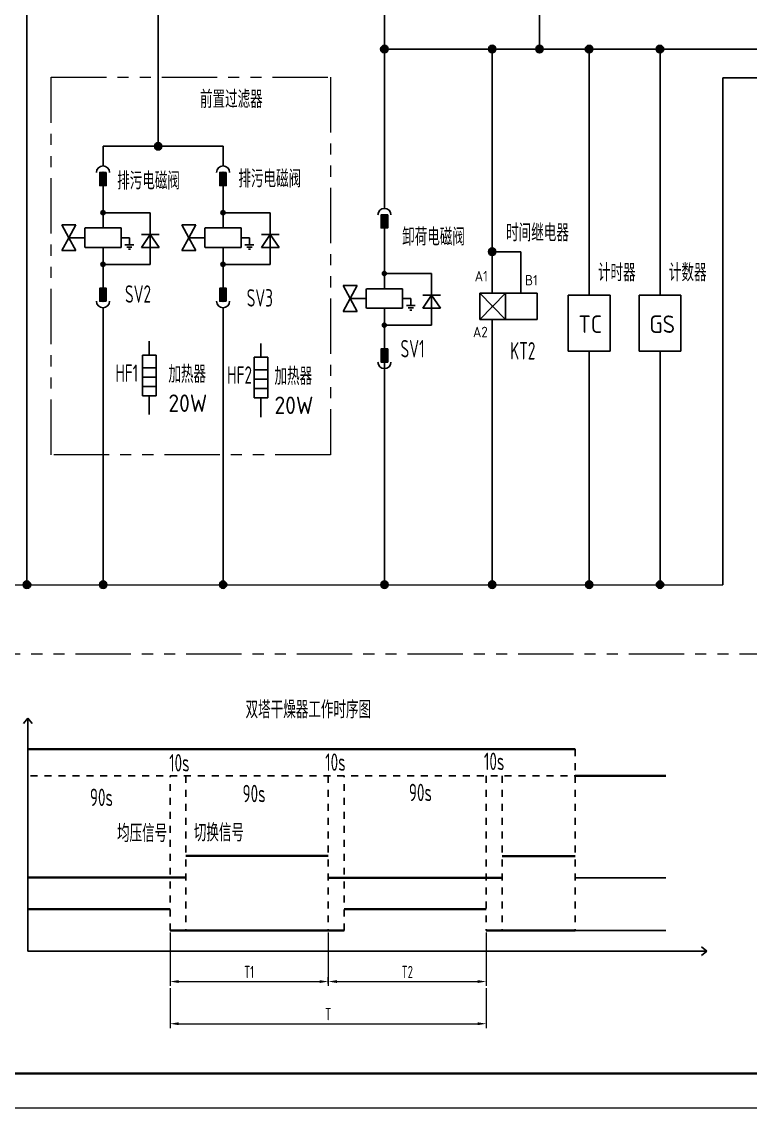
# Model space of a CAD drawing. Header units: millimetres. Extents: x 0 to 840, y 0 to 594.
# Drawn here: x 379.7 to 588.8, y 0 to 311.6 of the extents above; entities that cross this region are included whole.
import ezdxf
from ezdxf.enums import TextEntityAlignment as Align

# ---------------------------------------------------------------- set-up
doc = ezdxf.new("R2010")
doc.units = ezdxf.units.MM
for name, pattern in [('CENTER2', [12, 7, -1, 1, -1, 1, -1]), ('PHANTOM2', [31.75, 15.875, -3.175, 3.175, -3.175, 3.175, -3.175]), ('虚线', [2, 1, -1])]:
    doc.linetypes.add(name, pattern=pattern)
for name, color, linetype, lineweight in [('AM_0', 7, 'Continuous', 25), ('AM_3', 3, '虚线', 13), ('BLK_0.5mm^2', 7, 'Continuous', 18), ('双点划线', 6, 'CENTER2', 18), ('尺寸线层', 3, 'Continuous', 13), ('标注', 3, 'Continuous', 18), ('粗实线', 7, 'Continuous', 35), ('粗实线层', 7, 'Continuous', 25)]:
    doc.layers.add(name, color=color, linetype=linetype, lineweight=lineweight)
doc.styles.add('WD_IEC', font='isocp2.shx', dxfattribs={"width": 0.9, "bigfont": 'gbcbig.shx'})
doc.styles.add('工程字', font='gbenor.shx', dxfattribs={"bigfont": 'gbcbig.shx'})
doc.styles.add('标准', font='isoct2.shx')
doc.styles.add('海泰标注样式', font='isocp.shx', dxfattribs={"width": 0.7, "bigfont": 'gbcbig.shx'})
doc.styles.add('海泰汉字样式', font='仿宋_GB2312.TTF', dxfattribs={"width": 0.7})
doc.dimstyles.new('海泰标注样式-图2', dxfattribs={"dimtxt": 3.5, "dimasz": 2.5, "dimexe": 1.25, "dimexo": 0.625, "dimgap": 1, "dimtad": 1, "dimdec": 3, "dimlfac": 8, "dimdsep": 46, "dimtxsty": '海泰标注样式', "dimcen": 2.5, "dimclrd": 256, "dimclre": 256, "dimclrt": 2, "dimadec": 3, "dimazin": 2, "dimtm": 1e-09, "dimtfac": 0.7, "dimtdec": 3, "dimtmove": 0, "dimatfit": 1, "dimfxl": 1.25, "dimlwd": -1, "dimlwe": -1, "dimarcsym": 0})

# ---------------------------------------------------------------- blocks, each defined once
blk = doc.blocks.new('NJHT-A1')
at = {"color": 7, "linetype": 'Continuous', "lineweight": 35}
blk.add_line((25, 10), (830, 10), dxfattribs=at)
at = {"color": 7, "linetype": 'Continuous', "lineweight": 18}
blk.add_line((840, 0), (0, 0), dxfattribs=at)
at = {"color": 2, "linetype": 'Continuous', "lineweight": 18, "style": '海泰汉字样式', "width": 0.6}
blk.add_attdef('5', text='', height=5, rotation=180, dxfattribs=at).set_placement((50, 578.5), align=Align.MIDDLE_CENTER)
at = {"color": 2, "linetype": 'Continuous', "lineweight": 18, "style": '海泰汉字样式'}
for tag, height, width, p in [('1', 5, 0.7, (805, 59.25)), ('2', 5, 0.7, (805, 51.75)), ('7', 5, 0.7, (755, 50.5)), ('3', 5, 0.6, (805, 38)), ('12', 3.5, 0.7, (668, 34.5)), ('13', 3.5, 0.6, (682, 34.5)), ('20', 3.5, 0.7, (708, 34.5)), ('21', 3.5, 0.6, (722, 34.5)), ('14', 3.5, 0.7, (668, 27.5)), ('15', 3.5, 0.6, (682, 27.5)), ('22', 3.5, 0.7, (708, 27.5)), ('23', 3.5, 0.6, (722, 27.5)), ('16', 3.5, 0.7, (668, 20.5)), ('17', 3.5, 0.6, (682, 20.5)), ('24', 3.5, 0.7, (708, 20.5)), ('25', 3.5, 0.6, (722, 20.5)), ('8', 3.5, 0.7, (762, 22.5)), ('9', 3.5, 0.7, (774, 22.5)), ('4', 5, 0.6, (805, 22.5)), ('18', 3.5, 0.7, (668, 13.5)), ('19', 3.5, 0.6, (682, 13.5)), ('26', 3.5, 0.7, (708, 13.5)), ('27', 3.5, 0.6, (722, 13.5)), ('11', 3.5, 0.7, (742.5, 13.5)), ('10', 3.5, 0.7, (767.5, 13.5)), ('6', 3.5, 0.7, (811.57, 13.5))]:
    blk.add_attdef(tag, text='', height=height, dxfattribs=dict(at, width=width)).set_placement(p, align=Align.MIDDLE_CENTER)
blk = doc.blocks.new('bfcgb')
blk.add_hatch(color=256).paths.add_polyline_path([(1495.06, 338, 1), (1492.9, 338, 1)])
blk.add_circle((1493.98, 338), 1.08)
blk = doc.blocks.new('*D74')
at = {"layer": 'Defpoints', "color": 0, "transparency": 16777216}
for p in [(422.27, 50.99), (467.67, 36.34), (467.67, 35.19)]:
    blk.add_point(p, dxfattribs=at)
at = {"layer": '标注', "transparency": 16777216}
for p, q in [((422.27, 50.37), (422.27, 35.09)), ((467.67, 35.82), (467.67, 37.59)), ((424.77, 36.34), (465.17, 36.34))]:
    blk.add_line(p, q, dxfattribs=at)
for points in [[(424.77, 36.75), (424.77, 35.92), (422.27, 36.34)], [(465.17, 36.75), (465.17, 35.92), (467.67, 36.34)]]:
    blk.add_solid(points, dxfattribs=at)
at = {"layer": '标注', "color": 2, "transparency": 16777216, "insert": (444.97, 39.09), "char_height": 3.5, "attachment_point": 5, "style": '海泰标注样式'}
blk.add_mtext('T1', dxfattribs=at)
blk = doc.blocks.new('*D75')
at = {"layer": 'Defpoints', "color": 0, "transparency": 16777216}
for p in [(467.67, 50.99), (513.03, 50.99), (513.03, 36.34)]:
    blk.add_point(p, dxfattribs=at)
at = {"layer": '标注', "transparency": 16777216}
for p, q in [((467.67, 50.37), (467.67, 35.09)), ((513.03, 50.37), (513.03, 35.09)), ((470.17, 36.34), (510.53, 36.34))]:
    blk.add_line(p, q, dxfattribs=at)
for points in [[(470.17, 36.75), (470.17, 35.92), (467.67, 36.34)], [(510.53, 36.75), (510.53, 35.92), (513.03, 36.34)]]:
    blk.add_solid(points, dxfattribs=at)
at = {"layer": '标注', "color": 2, "transparency": 16777216, "insert": (490.35, 39.09), "char_height": 3.5, "attachment_point": 5, "style": '海泰标注样式'}
blk.add_mtext('T2', dxfattribs=at)
blk = doc.blocks.new('*D76')
at = {"layer": 'Defpoints', "color": 0, "transparency": 16777216}
for p in [(422.27, 35.09), (513.03, 35.09), (513.03, 24.25)]:
    blk.add_point(p, dxfattribs=at)
at = {"layer": '标注', "transparency": 16777216}
for p, q in [((422.27, 34.46), (422.27, 23)), ((513.03, 34.46), (513.03, 23)), ((424.77, 24.25), (510.53, 24.25))]:
    blk.add_line(p, q, dxfattribs=at)
for points in [[(424.77, 24.67), (424.77, 23.83), (422.27, 24.25)], [(510.53, 24.67), (510.53, 23.83), (513.03, 24.25)]]:
    blk.add_solid(points, dxfattribs=at)
at = {"layer": '标注', "color": 2, "transparency": 16777216, "insert": (467.65, 27), "char_height": 3.5, "attachment_point": 5, "style": '海泰标注样式'}
blk.add_mtext('T', dxfattribs=at)
blk = doc.blocks.new('gwae')
blk.add_hatch(color=256).paths.add_polyline_path([(413.18, 275.01), (413.18, 278.76), (411.3, 278.76), (411.3, 275.01)], flags=0)
for p, q in [((412.24, 286.26), (412.24, 280.64)), ((412.24, 275.01), (412.24, 271.26))]:
    blk.add_line(p, q)
blk.add_lwpolyline([(413.18, 278.76), (411.3, 278.76), (411.3, 275.01), (413.18, 275.01)], close=True)
blk.add_arc((412.24, 278.76), 1.88, 0, 180)
blk.add_point((412.24, 278.76))
blk = doc.blocks.new('rq2e')
at = {"color": 7, "ltscale": 0.416487}
blk.add_line((1065.04, 260.3), (1065.04, 251.87), dxfattribs=at)
at = {"color": 7, "ltscale": 0.007597}
for p, q in [((1064.45, 256.26), (1064.49, 256.48)), ((1064.45, 256.26), (1064.49, 256.48)), ((1064.49, 256.03), (1064.45, 256.26)), ((1064.49, 256.03), (1064.45, 256.26)), ((1064.49, 256.48), (1064.62, 256.67)), ((1064.49, 256.48), (1064.62, 256.67)), ((1064.62, 255.84), (1064.49, 256.03)), ((1064.62, 255.84), (1064.49, 256.03)), ((1064.62, 256.67), (1064.81, 256.8)), ((1064.62, 256.67), (1064.81, 256.8)), ((1064.81, 255.71), (1064.62, 255.84)), ((1064.81, 255.71), (1064.62, 255.84)), ((1064.81, 256.8), (1065.04, 256.85)), ((1064.81, 256.8), (1065.04, 256.85)), ((1065.04, 255.66), (1064.81, 255.71)), ((1065.04, 255.66), (1064.81, 255.71)), ((1065.04, 256.85), (1065.27, 256.8)), ((1065.04, 256.85), (1065.27, 256.8)), ((1065.27, 255.71), (1065.04, 255.66)), ((1065.27, 255.71), (1065.04, 255.66)), ((1065.27, 256.8), (1065.46, 256.67)), ((1065.27, 256.8), (1065.46, 256.67)), ((1065.46, 255.84), (1065.27, 255.71)), ((1065.46, 255.84), (1065.27, 255.71)), ((1065.46, 256.67), (1065.59, 256.48)), ((1065.46, 256.67), (1065.59, 256.48)), ((1065.59, 256.03), (1065.46, 255.84)), ((1065.59, 256.03), (1065.46, 255.84)), ((1065.59, 256.48), (1065.63, 256.26)), ((1065.59, 256.48), (1065.63, 256.26)), ((1065.63, 256.26), (1065.59, 256.03)), ((1065.63, 256.26), (1065.59, 256.03)), ((1064.45, 241.44), (1064.49, 241.66)), ((1064.45, 241.44), (1064.49, 241.66)), ((1064.49, 241.21), (1064.45, 241.44)), ((1064.49, 241.21), (1064.45, 241.44)), ((1064.49, 241.66), (1064.62, 241.85)), ((1064.49, 241.66), (1064.62, 241.85)), ((1064.62, 241.02), (1064.49, 241.21)), ((1064.62, 241.02), (1064.49, 241.21)), ((1064.62, 241.85), (1064.81, 241.98)), ((1064.62, 241.85), (1064.81, 241.98)), ((1064.81, 240.89), (1064.62, 241.02)), ((1064.81, 240.89), (1064.62, 241.02)), ((1064.81, 241.98), (1065.04, 242.03)), ((1064.81, 241.98), (1065.04, 242.03)), ((1065.04, 240.85), (1064.81, 240.89)), ((1065.04, 240.85), (1064.81, 240.89)), ((1065.04, 242.03), (1065.27, 241.98)), ((1065.04, 242.03), (1065.27, 241.98)), ((1065.27, 240.89), (1065.04, 240.85)), ((1065.27, 240.89), (1065.04, 240.85)), ((1065.27, 241.98), (1065.46, 241.85)), ((1065.27, 241.98), (1065.46, 241.85)), ((1065.46, 241.02), (1065.27, 240.89)), ((1065.46, 241.02), (1065.27, 240.89)), ((1065.46, 241.85), (1065.59, 241.66)), ((1065.46, 241.85), (1065.59, 241.66)), ((1065.59, 241.21), (1065.46, 241.02)), ((1065.59, 241.21), (1065.46, 241.02)), ((1065.59, 241.66), (1065.63, 241.44)), ((1065.59, 241.66), (1065.63, 241.44)), ((1065.63, 241.44), (1065.59, 241.21)), ((1065.63, 241.44), (1065.59, 241.21))]:
    blk.add_line(p, q, dxfattribs=at)
at = {"color": 7, "ltscale": 0.445714}
for p, q in [((1065.03, 256.26), (1078.57, 256.26)), ((1065.03, 256.26), (1078.57, 256.26)), ((1065.04, 241.44), (1078.58, 241.44)), ((1065.04, 241.44), (1078.58, 241.44))]:
    blk.add_line(p, q, dxfattribs=at)
at = {"color": 7, "ltscale": 0.204694}
blk.add_line((1078.58, 250.04), (1078.57, 256.26), dxfattribs=at)
blk.add_line((1078.58, 250.04), (1078.57, 256.26), dxfattribs=at)
at = {"color": 7, "ltscale": 0.092843}
for q in [(1053.19, 252.81), (1053.19, 252.81), (1057.23, 252.81), (1057.23, 252.81), (1053.19, 245.38), (1053.19, 245.38), (1057.23, 245.38), (1057.23, 245.38)]:
    blk.add_line((1055.21, 249.09), q, dxfattribs=at)
at = {"color": 7, "ltscale": 0.044268}
for p, q in [((1053.19, 252.81), (1055.21, 252.81)), ((1053.19, 252.81), (1055.21, 252.81)), ((1053.19, 245.38), (1055.21, 245.38)), ((1053.19, 245.38), (1055.21, 245.38))]:
    blk.add_line(p, q, dxfattribs=at)
at = {"color": 7, "ltscale": 0.044269}
for p, q in [((1057.23, 252.81), (1055.21, 252.81)), ((1057.23, 252.81), (1055.21, 252.81)), ((1057.23, 245.38), (1055.21, 245.38)), ((1057.23, 245.38), (1055.21, 245.38))]:
    blk.add_line(p, q, dxfattribs=at)
at = {"color": 7, "ltscale": 0.18267}
for p, q in [((1059.83, 251.87), (1059.83, 246.32)), ((1070.2, 251.87), (1070.2, 246.32))]:
    blk.add_line(p, q, dxfattribs=at)
at = {"color": 7, "ltscale": 0.226511}
for p, q in [((1070.2, 251.87), (1059.88, 251.87)), ((1059.88, 246.32), (1063.32, 246.32)), ((1070.2, 246.32), (1063.32, 246.32)), ((1070.2, 246.32), (1063.32, 246.32))]:
    blk.add_line(p, q, dxfattribs=at)
at = {"color": 7, "ltscale": 0.148438}
for p in [(1076.03, 246.32), (1076.03, 246.32), (1081.13, 246.32), (1081.13, 246.32)]:
    blk.add_line(p, (1078.58, 250.04), dxfattribs=at)
at = {"color": 7, "ltscale": 0.083936}
for p, q in [((1078.58, 250.04), (1076.03, 250.04)), ((1078.58, 250.04), (1076.03, 250.04)), ((1078.58, 250.04), (1081.13, 250.04)), ((1078.58, 250.04), (1081.13, 250.04)), ((1078.58, 246.32), (1076.03, 246.32)), ((1078.58, 246.32), (1076.03, 246.32)), ((1078.58, 246.32), (1081.13, 246.32)), ((1078.58, 246.32), (1081.13, 246.32))]:
    blk.add_line(p, q, dxfattribs=at)
at = {"color": 7, "ltscale": 0.16075}
for q in [(1078.58, 250.04), (1078.58, 246.32)]:
    blk.add_line((1078.58, 241.44), q, dxfattribs=at)
at = {"color": 7, "ltscale": 0.121009}
blk.add_line((1059.83, 249.09), (1055.21, 249.09), dxfattribs=at)
at = {"color": 7, "ltscale": 0.321499}
blk.add_line((1065.04, 246.32), (1065.04, 238.35), dxfattribs=at)
at = {"color": 7, "ltscale": 0.067085}
blk.add_line((1070.2, 249.09), (1072.61, 249.09), dxfattribs=at)
at = {"color": 7, "ltscale": 0.028234}
blk.add_line((1072.61, 247.05), (1071.32, 247.05), dxfattribs=at)
at = {"color": 7, "ltscale": 0.016336}
for q in [(1071.86, 246.37), (1073.35, 246.37)]:
    blk.add_line((1072.61, 246.37), q, dxfattribs=at)
at = {"color": 7, "ltscale": 0.04459}
blk.add_line((1072.61, 249.09), (1072.61, 247.05), dxfattribs=at)
at = {"color": 7, "ltscale": 0.028235}
blk.add_line((1072.61, 247.05), (1073.9, 247.05), dxfattribs=at)
at = {"color": 7, "ltscale": 0.005879}
for q in [(1072.34, 245.77), (1072.88, 245.77)]:
    blk.add_line((1072.61, 245.77), q, dxfattribs=at)
at = {"color": 7}
for centre in [(1065.04, 256.26), (1065.04, 241.44)]:
    blk.add_circle(centre, 0.591, dxfattribs=at)
for points in [[(1065.59, 256.03), (1064.45, 256.26), (1064.62, 256.67), (1064.49, 256.48)], [(1065.59, 256.03), (1064.45, 256.26), (1064.62, 256.67), (1064.49, 256.48)], [(1065.59, 256.03), (1064.62, 255.84), (1064.45, 256.26), (1064.49, 256.03)], [(1065.59, 256.03), (1064.62, 255.84), (1064.45, 256.26), (1064.49, 256.03)], [(1065.59, 256.03), (1064.62, 256.67), (1065.04, 256.85), (1064.81, 256.8)], [(1065.59, 256.03), (1064.62, 256.67), (1065.04, 256.85), (1064.81, 256.8)], [(1065.59, 256.03), (1065.04, 255.66), (1064.62, 255.84), (1064.81, 255.71)], [(1065.59, 256.03), (1065.04, 255.66), (1064.62, 255.84), (1064.81, 255.71)], [(1065.59, 256.03), (1065.04, 256.85), (1065.46, 256.67), (1065.27, 256.8)], [(1065.59, 256.03), (1065.04, 256.85), (1065.46, 256.67), (1065.27, 256.8)], [(1065.59, 256.03), (1065.46, 255.84), (1065.04, 255.66), (1065.27, 255.71)], [(1065.59, 256.03), (1065.46, 255.84), (1065.04, 255.66), (1065.27, 255.71)], [(1065.59, 256.03), (1065.46, 256.67), (1065.63, 256.26), (1065.59, 256.48)], [(1065.59, 256.03), (1065.46, 256.67), (1065.63, 256.26), (1065.59, 256.48)], [(1065.59, 241.21), (1064.45, 241.44), (1064.62, 241.85), (1064.49, 241.66)], [(1065.59, 241.21), (1064.45, 241.44), (1064.62, 241.85), (1064.49, 241.66)], [(1065.59, 241.21), (1064.62, 241.02), (1064.45, 241.44), (1064.49, 241.21)], [(1065.59, 241.21), (1064.62, 241.02), (1064.45, 241.44), (1064.49, 241.21)], [(1065.59, 241.21), (1064.62, 241.85), (1065.04, 242.03), (1064.81, 241.98)], [(1065.59, 241.21), (1064.62, 241.85), (1065.04, 242.03), (1064.81, 241.98)], [(1065.59, 241.21), (1065.04, 240.85), (1064.62, 241.02), (1064.81, 240.89)], [(1065.59, 241.21), (1065.04, 240.85), (1064.62, 241.02), (1064.81, 240.89)], [(1065.59, 241.21), (1065.04, 242.03), (1065.46, 241.85), (1065.27, 241.98)], [(1065.59, 241.21), (1065.04, 242.03), (1065.46, 241.85), (1065.27, 241.98)], [(1065.59, 241.21), (1065.46, 241.02), (1065.04, 240.85), (1065.27, 240.89)], [(1065.59, 241.21), (1065.46, 241.02), (1065.04, 240.85), (1065.27, 240.89)], [(1065.59, 241.21), (1065.46, 241.85), (1065.63, 241.44), (1065.59, 241.66)], [(1065.59, 241.21), (1065.46, 241.85), (1065.63, 241.44), (1065.59, 241.66)]]:
    blk.add_solid(points, dxfattribs=at)
blk = doc.blocks.new('sfe')
for p, q in [((1319.93, -437.42), (1336.36, -437.42)), ((1319.93, -444.92), (1319.93, -437.42)), ((1327.24, -437.42), (1319.93, -444.92)), ((1319.93, -437.42), (1327.24, -444.92)), ((1327.24, -437.42), (1327.24, -444.92)), ((1336.36, -437.42), (1336.36, -444.92)), ((1336.36, -444.92), (1319.93, -444.92))]:
    blk.add_line(p, q)
at = {"layer": '粗实线层'}
for p, q in [((1323.47, -437.42), (1323.47, -425.52)), ((1323.47, -425.52), (1331.69, -425.52)), ((1331.69, -437.42), (1331.69, -425.52)), ((1323.47, -444.92), (1323.47, -455.61))]:
    blk.add_line(p, q, dxfattribs=at)
blk.add_blockref('bfcgb', (-170.51, -763.52))
at = {"layer": 'AM_3', "style": 'WD_IEC'}
for tag, p in [('A1', (1322.22, -434.03)), ('B1', (1336.55, -435.2)), ('A2', (1322.2, -450.05))]:
    blk.add_attdef(tag, text='', height=3, dxfattribs=at).set_placement(p, align=Align.RIGHT)

msp = doc.modelspace()

# ---------------------------------------------------------------- linework, layer by layer
for p, q in [((381.21729, 150.15492), (381.21729, 413.00097)), ((483.79442, 279.33976), (483.79777, 330.74082)), ((418.86347, 275.88386), (418.86347, 319.90969)), ((514.71531, 270.66575), (514.71531, 304.84095)), ((542.52573, 304.83791), (542.52573, 258.16749)), ((562.86593, 304.83588), (562.86593, 258.1685)), ((580.89317, 295.56044), (580.89317, 150.15492)), ((483.79827, 248.70469), (483.80422, 236.52083)), ((514.715, 240.57944), (514.71551, 233.75919)), ((542.52573, 242.16898), (542.52573, 233.15743)), ((562.86593, 242.16998), (562.86593, 233.15843)), ((536.52816, 217.15891), (536.52816, 233.15743)), ((536.52816, 233.15743), (548.52705, 233.15743)), ((548.52705, 233.15743), (548.52705, 217.15891)), ((556.86836, 217.15992), (556.86836, 233.15843)), ((556.86836, 233.15843), (568.86724, 233.15843)), ((568.86724, 233.15843), (568.86724, 217.15992)), ((514.71578, 230.12885), (514.7158, 229.88954)), ((514.71607, 226.25919), (514.72178, 150.15492)), ((416.30625, 215.98643), (416.30625, 219.95817)), ((448.34998, 215.38393), (448.34998, 219.31236)), ((548.52705, 217.15891), (536.52816, 217.15891)), ((542.52573, 217.15891), (542.52573, 150.15492)), ((568.86724, 217.15992), (556.86836, 217.15992)), ((562.86593, 217.15992), (562.86593, 150.15492)), ((416.30625, 204.342), (416.30625, 198.9173)), ((448.34998, 203.7395), (448.34998, 198.17635))]:
    msp.add_line(p, q)
at = {"color": 7, "ltscale": 0.416487}
for p, q in [((403.05578, 275.88386), (403.05578, 270.25886)), ((437.49294, 275.88386), (437.49294, 270.25886))]:
    msp.add_line(p, q, dxfattribs=at)
at = {"color": 7}
msp.add_line((403.05578, 275.88386), (437.49294, 275.88386), dxfattribs=at)
at = {"color": 7, "ltscale": 0.007597}
for p, q in [((417.81208, 275.88386), (417.89211, 276.2862)), ((417.81208, 275.88386), (417.89211, 276.2862)), ((417.89211, 275.48151), (417.81208, 275.88386)), ((417.89211, 275.48151), (417.81208, 275.88386)), ((417.89211, 276.2862), (418.12004, 276.6273)), ((417.89211, 276.2862), (418.12004, 276.6273)), ((418.12004, 275.14042), (417.89211, 275.48151)), ((418.12004, 275.14042), (417.89211, 275.48151)), ((418.12004, 276.6273), (418.46112, 276.8552)), ((418.12004, 276.6273), (418.46112, 276.8552)), ((418.46112, 274.91251), (418.12004, 275.14042)), ((418.46112, 274.91251), (418.12004, 275.14042)), ((418.46112, 276.8552), (418.86347, 276.93524)), ((418.46112, 276.8552), (418.86347, 276.93524)), ((418.86347, 274.83248), (418.46112, 274.91251)), ((418.86347, 274.83248), (418.46112, 274.91251)), ((418.86347, 276.93524), (419.26582, 276.8552)), ((418.86347, 276.93524), (419.26582, 276.8552)), ((419.26582, 274.91251), (418.86347, 274.83248)), ((419.26582, 274.91251), (418.86347, 274.83248)), ((419.26582, 276.8552), (419.6069, 276.6273)), ((419.26582, 276.8552), (419.6069, 276.6273)), ((419.6069, 275.14042), (419.26582, 274.91251)), ((419.6069, 275.14042), (419.26582, 274.91251)), ((419.6069, 276.6273), (419.83481, 276.2862)), ((419.6069, 276.6273), (419.83481, 276.2862)), ((419.83481, 275.48151), (419.6069, 275.14042)), ((419.83481, 275.48151), (419.6069, 275.14042)), ((419.83481, 276.2862), (419.91482, 275.88386)), ((419.83481, 276.2862), (419.91482, 275.88386)), ((419.91482, 275.88386), (419.83481, 275.48151)), ((419.91482, 275.88386), (419.83481, 275.48151)), ((436.44155, 150.15492), (436.5216, 150.55727)), ((436.44155, 150.15492), (436.5216, 150.55727)), ((436.5216, 149.75257), (436.44155, 150.15492)), ((436.5216, 149.75257), (436.44155, 150.15492)), ((436.5216, 150.55727), (436.74951, 150.89835)), ((436.5216, 150.55727), (436.74951, 150.89835)), ((436.74951, 149.41149), (436.5216, 149.75257)), ((436.74951, 149.41149), (436.5216, 149.75257)), ((436.74951, 150.89835), (437.0906, 151.12626)), ((436.74951, 150.89835), (437.0906, 151.12626)), ((437.0906, 151.12626), (437.49294, 151.20629)), ((437.0906, 151.12626), (437.49294, 151.20629)), ((437.49294, 151.20629), (437.89529, 151.12626)), ((437.49294, 151.20629), (437.89529, 151.12626)), ((437.89529, 151.12626), (438.23638, 150.89835)), ((437.89529, 151.12626), (438.23638, 150.89835)), ((438.23638, 150.89835), (438.46429, 150.55727)), ((438.23638, 150.89835), (438.46429, 150.55727)), ((438.46429, 149.75257), (438.23638, 149.41149)), ((438.46429, 149.75257), (438.23638, 149.41149)), ((438.46429, 150.55727), (438.54434, 150.15492)), ((438.46429, 150.55727), (438.54434, 150.15492)), ((438.54434, 150.15492), (438.46429, 149.75257)), ((438.54434, 150.15492), (438.46429, 149.75257)), ((482.74127, 150.15492), (482.8213, 150.55727)), ((482.74127, 150.15492), (482.8213, 150.55727)), ((482.8213, 149.75257), (482.74127, 150.15492)), ((482.8213, 149.75257), (482.74127, 150.15492)), ((482.8213, 150.55727), (483.04921, 150.89835)), ((482.8213, 150.55727), (483.04921, 150.89835)), ((483.04921, 149.41149), (482.8213, 149.75257)), ((483.04921, 149.41149), (482.8213, 149.75257)), ((483.04921, 150.89835), (483.3903, 151.12626)), ((483.04921, 150.89835), (483.3903, 151.12626)), ((483.3903, 151.12626), (483.79264, 151.20629)), ((483.3903, 151.12626), (483.79264, 151.20629)), ((483.79264, 151.20629), (484.19499, 151.12626)), ((483.79264, 151.20629), (484.19499, 151.12626)), ((484.19499, 151.12626), (484.53607, 150.89835)), ((484.19499, 151.12626), (484.53607, 150.89835)), ((484.53607, 150.89835), (484.76398, 150.55727)), ((484.53607, 150.89835), (484.76398, 150.55727)), ((484.76398, 149.75257), (484.53607, 149.41149)), ((484.76398, 149.75257), (484.53607, 149.41149)), ((484.76398, 150.55727), (484.84401, 150.15492)), ((484.76398, 150.55727), (484.84401, 150.15492)), ((484.84401, 150.15492), (484.76398, 149.75257)), ((484.84401, 150.15492), (484.76398, 149.75257)), ((513.66871, 150.15491), (513.74874, 150.55726)), ((513.66871, 150.15491), (513.74874, 150.55726)), ((513.74874, 149.75257), (513.66871, 150.15491)), ((513.74874, 149.75257), (513.66871, 150.15491)), ((513.74874, 150.55726), (513.97665, 150.89834)), ((513.74874, 150.55726), (513.97665, 150.89834)), ((513.97665, 149.41148), (513.74874, 149.75257)), ((513.97665, 149.41148), (513.74874, 149.75257)), ((513.97665, 150.89834), (514.31773, 151.12625)), ((513.97665, 150.89834), (514.31773, 151.12625)), ((514.31773, 151.12625), (514.72008, 151.20628)), ((514.31773, 151.12625), (514.72008, 151.20628)), ((514.72008, 151.20628), (515.12243, 151.12625)), ((514.72008, 151.20628), (515.12243, 151.12625)), ((515.12243, 151.12625), (515.46351, 150.89834)), ((515.12243, 151.12625), (515.46351, 150.89834)), ((515.46351, 150.89834), (515.69142, 150.55726)), ((515.46351, 150.89834), (515.69142, 150.55726)), ((515.69142, 149.75257), (515.46351, 149.41148)), ((515.69142, 149.75257), (515.46351, 149.41148)), ((515.69142, 150.55726), (515.77145, 150.15491)), ((515.69142, 150.55726), (515.77145, 150.15491)), ((515.77145, 150.15491), (515.69142, 149.75257)), ((515.77145, 150.15491), (515.69142, 149.75257)), ((541.47434, 150.15492), (541.55439, 150.55727)), ((541.47434, 150.15492), (541.55439, 150.55727)), ((541.55439, 149.75257), (541.47434, 150.15492)), ((541.55439, 149.75257), (541.47434, 150.15492)), ((541.55439, 150.55727), (541.7823, 150.89835)), ((541.55439, 150.55727), (541.7823, 150.89835)), ((541.7823, 149.41149), (541.55439, 149.75257)), ((541.7823, 149.41149), (541.55439, 149.75257)), ((541.7823, 150.89835), (542.12339, 151.12626)), ((541.7823, 150.89835), (542.12339, 151.12626)), ((542.12339, 151.12626), (542.52573, 151.20629)), ((542.12339, 151.12626), (542.52573, 151.20629)), ((542.52573, 151.20629), (542.92808, 151.12626)), ((542.52573, 151.20629), (542.92808, 151.12626)), ((542.92808, 151.12626), (543.26917, 150.89835)), ((542.92808, 151.12626), (543.26917, 150.89835)), ((543.26917, 150.89835), (543.49708, 150.55727)), ((543.26917, 150.89835), (543.49708, 150.55727)), ((543.49708, 149.75257), (543.26917, 149.41149)), ((543.49708, 149.75257), (543.26917, 149.41149)), ((543.49708, 150.55727), (543.57713, 150.15492)), ((543.49708, 150.55727), (543.57713, 150.15492)), ((543.57713, 150.15492), (543.49708, 149.75257)), ((543.57713, 150.15492), (543.49708, 149.75257)), ((561.81453, 150.15593), (561.89458, 150.55828)), ((561.81453, 150.15593), (561.89458, 150.55828)), ((561.89458, 149.75358), (561.81453, 150.15593)), ((561.89458, 149.75358), (561.81453, 150.15593)), ((561.89458, 150.55828), (562.1225, 150.89936)), ((561.89458, 150.55828), (562.1225, 150.89936)), ((562.1225, 149.4125), (561.89458, 149.75358)), ((562.1225, 149.4125), (561.89458, 149.75358)), ((562.1225, 150.89936), (562.46358, 151.12727)), ((562.1225, 150.89936), (562.46358, 151.12727)), ((562.46358, 151.12727), (562.86593, 151.2073)), ((562.46358, 151.12727), (562.86593, 151.2073)), ((562.86593, 151.2073), (563.26827, 151.12727)), ((562.86593, 151.2073), (563.26827, 151.12727)), ((563.26827, 151.12727), (563.60936, 150.89936)), ((563.26827, 151.12727), (563.60936, 150.89936)), ((563.60936, 150.89936), (563.83727, 150.55828)), ((563.60936, 150.89936), (563.83727, 150.55828)), ((563.83727, 149.75358), (563.60936, 149.4125)), ((563.83727, 149.75358), (563.60936, 149.4125)), ((563.83727, 150.55828), (563.91732, 150.15593)), ((563.83727, 150.55828), (563.91732, 150.15593)), ((563.91732, 150.15593), (563.83727, 149.75358)), ((563.91732, 150.15593), (563.83727, 149.75358)), ((437.0906, 149.18358), (436.74951, 149.41149)), ((437.0906, 149.18358), (436.74951, 149.41149)), ((437.49294, 149.10355), (437.0906, 149.18358)), ((437.49294, 149.10355), (437.0906, 149.18358)), ((437.89529, 149.18358), (437.49294, 149.10355)), ((437.89529, 149.18358), (437.49294, 149.10355)), ((438.23638, 149.41149), (437.89529, 149.18358)), ((438.23638, 149.41149), (437.89529, 149.18358)), ((483.3903, 149.18358), (483.04921, 149.41149)), ((483.3903, 149.18358), (483.04921, 149.41149)), ((483.79264, 149.10355), (483.3903, 149.18358)), ((483.79264, 149.10355), (483.3903, 149.18358)), ((484.19499, 149.18358), (483.79264, 149.10355)), ((484.19499, 149.18358), (483.79264, 149.10355)), ((484.53607, 149.41149), (484.19499, 149.18358)), ((484.53607, 149.41149), (484.19499, 149.18358)), ((514.31773, 149.18357), (513.97665, 149.41148)), ((514.31773, 149.18357), (513.97665, 149.41148)), ((514.72008, 149.10354), (514.31773, 149.18357)), ((514.72008, 149.10354), (514.31773, 149.18357)), ((515.12243, 149.18357), (514.72008, 149.10354)), ((515.12243, 149.18357), (514.72008, 149.10354)), ((515.46351, 149.41148), (515.12243, 149.18357)), ((515.46351, 149.41148), (515.12243, 149.18357)), ((542.12339, 149.18358), (541.7823, 149.41149)), ((542.12339, 149.18358), (541.7823, 149.41149)), ((542.52573, 149.10355), (542.12339, 149.18358)), ((542.52573, 149.10355), (542.12339, 149.18358)), ((542.92808, 149.18358), (542.52573, 149.10355)), ((542.92808, 149.18358), (542.52573, 149.10355)), ((543.26917, 149.41149), (542.92808, 149.18358)), ((543.26917, 149.41149), (542.92808, 149.18358)), ((562.46358, 149.18459), (562.1225, 149.4125)), ((562.46358, 149.18459), (562.1225, 149.4125)), ((562.86593, 149.10456), (562.46358, 149.18459)), ((562.86593, 149.10456), (562.46358, 149.18459)), ((563.26827, 149.18459), (562.86593, 149.10456)), ((563.26827, 149.18459), (562.86593, 149.10456)), ((563.60936, 149.4125), (563.26827, 149.18459)), ((563.60936, 149.4125), (563.26827, 149.18459))]:
    msp.add_line(p, q, dxfattribs=at)
at = {"color": 7, "ltscale": 0.415479}
msp.add_line((403.05578, 224.47598), (403.05578, 150.15492), dxfattribs=at)
at = {"color": 7, "ltscale": 0.321499}
msp.add_line((437.49294, 223.9299), (437.49294, 150.15492), dxfattribs=at)
at = {"color": 7, "ltscale": 0.036266}
for p, q in [((416.30625, 215.98643), (414.34791, 215.98643)), ((416.30625, 215.98643), (418.26459, 215.98643)), ((448.34998, 215.38393), (446.39164, 215.38393)), ((448.34998, 215.38393), (450.30832, 215.38393)), ((414.34791, 212.35423), (416.30625, 212.35423)), ((418.26459, 212.35423), (416.30625, 212.35423)), ((414.34791, 209.68348), (416.30625, 209.68348)), ((418.26459, 209.68348), (416.30625, 209.68348)), ((446.39164, 211.75173), (448.34998, 211.75173)), ((446.39164, 209.08098), (448.34998, 209.08098)), ((450.30832, 211.75173), (448.34998, 211.75173)), ((450.30832, 209.08098), (448.34998, 209.08098)), ((414.34791, 207.01274), (416.30625, 207.01274)), ((418.26459, 207.01274), (416.30625, 207.01274)), ((446.39164, 206.41024), (448.34998, 206.41024)), ((450.30832, 206.41024), (448.34998, 206.41024)), ((414.34791, 204.342), (416.30625, 204.342)), ((418.26459, 204.342), (416.30625, 204.342)), ((446.39164, 203.7395), (448.34998, 203.7395)), ((450.30832, 203.7395), (448.34998, 203.7395))]:
    msp.add_line(p, q, dxfattribs=at)
at = {"color": 7, "ltscale": 0.215638}
for p, q in [((414.34791, 215.98643), (414.34791, 204.342)), ((418.26459, 215.98643), (418.26459, 204.342)), ((446.39164, 215.38393), (446.39164, 203.7395)), ((450.30832, 215.38393), (450.30832, 203.7395))]:
    msp.add_line(p, q, dxfattribs=at)
at = {"color": 7}
for centre in [(418.86347, 275.88386), (437.49294, 150.15492), (483.79264, 150.15492), (514.72008, 150.15491), (542.52573, 150.15492), (562.86593, 150.15593)]:
    msp.add_circle(centre, 1.05137, dxfattribs=at)
for points in [[(419.83481, 275.48151), (417.81208, 275.88386), (418.12004, 276.6273), (417.89211, 276.2862)], [(419.83481, 275.48151), (417.81208, 275.88386), (418.12004, 276.6273), (417.89211, 276.2862)], [(419.83481, 275.48151), (418.12004, 275.14042), (417.81208, 275.88386), (417.89211, 275.48151)], [(419.83481, 275.48151), (418.12004, 275.14042), (417.81208, 275.88386), (417.89211, 275.48151)], [(419.83481, 275.48151), (418.12004, 276.6273), (418.86347, 276.93524), (418.46112, 276.8552)], [(419.83481, 275.48151), (418.12004, 276.6273), (418.86347, 276.93524), (418.46112, 276.8552)], [(419.83481, 275.48151), (418.86347, 274.83248), (418.12004, 275.14042), (418.46112, 274.91251)], [(419.83481, 275.48151), (418.86347, 274.83248), (418.12004, 275.14042), (418.46112, 274.91251)], [(419.83481, 275.48151), (418.86347, 276.93524), (419.6069, 276.6273), (419.26582, 276.8552)], [(419.83481, 275.48151), (418.86347, 276.93524), (419.6069, 276.6273), (419.26582, 276.8552)], [(419.83481, 275.48151), (419.6069, 275.14042), (418.86347, 274.83248), (419.26582, 274.91251)], [(419.83481, 275.48151), (419.6069, 275.14042), (418.86347, 274.83248), (419.26582, 274.91251)], [(419.83481, 275.48151), (419.6069, 276.6273), (419.91482, 275.88386), (419.83481, 276.2862)], [(419.83481, 275.48151), (419.6069, 276.6273), (419.91482, 275.88386), (419.83481, 276.2862)], [(438.46429, 149.75257), (436.44155, 150.15492), (436.74951, 150.89835), (436.5216, 150.55727)], [(438.46429, 149.75257), (436.44155, 150.15492), (436.74951, 150.89835), (436.5216, 150.55727)], [(438.46429, 149.75257), (436.74951, 149.41149), (436.44155, 150.15492), (436.5216, 149.75257)], [(438.46429, 149.75257), (436.74951, 149.41149), (436.44155, 150.15492), (436.5216, 149.75257)], [(438.46429, 149.75257), (436.74951, 150.89835), (437.49294, 151.20629), (437.0906, 151.12626)], [(438.46429, 149.75257), (436.74951, 150.89835), (437.49294, 151.20629), (437.0906, 151.12626)], [(438.46429, 149.75257), (437.49294, 149.10355), (436.74951, 149.41149), (437.0906, 149.18358)], [(438.46429, 149.75257), (437.49294, 149.10355), (436.74951, 149.41149), (437.0906, 149.18358)], [(438.46429, 149.75257), (437.49294, 151.20629), (438.23638, 150.89835), (437.89529, 151.12626)], [(438.46429, 149.75257), (437.49294, 151.20629), (438.23638, 150.89835), (437.89529, 151.12626)], [(438.46429, 149.75257), (438.23638, 149.41149), (437.49294, 149.10355), (437.89529, 149.18358)], [(438.46429, 149.75257), (438.23638, 149.41149), (437.49294, 149.10355), (437.89529, 149.18358)], [(438.46429, 149.75257), (438.23638, 150.89835), (438.54434, 150.15492), (438.46429, 150.55727)], [(438.46429, 149.75257), (438.23638, 150.89835), (438.54434, 150.15492), (438.46429, 150.55727)], [(484.76398, 149.75257), (482.74127, 150.15492), (483.04921, 150.89835), (482.8213, 150.55727)], [(484.76398, 149.75257), (482.74127, 150.15492), (483.04921, 150.89835), (482.8213, 150.55727)], [(484.76398, 149.75257), (483.04921, 149.41149), (482.74127, 150.15492), (482.8213, 149.75257)], [(484.76398, 149.75257), (483.04921, 149.41149), (482.74127, 150.15492), (482.8213, 149.75257)], [(484.76398, 149.75257), (483.04921, 150.89835), (483.79264, 151.20629), (483.3903, 151.12626)], [(484.76398, 149.75257), (483.04921, 150.89835), (483.79264, 151.20629), (483.3903, 151.12626)], [(484.76398, 149.75257), (483.79264, 149.10355), (483.04921, 149.41149), (483.3903, 149.18358)], [(484.76398, 149.75257), (483.79264, 149.10355), (483.04921, 149.41149), (483.3903, 149.18358)], [(484.76398, 149.75257), (483.79264, 151.20629), (484.53607, 150.89835), (484.19499, 151.12626)], [(484.76398, 149.75257), (483.79264, 151.20629), (484.53607, 150.89835), (484.19499, 151.12626)], [(484.76398, 149.75257), (484.53607, 149.41149), (483.79264, 149.10355), (484.19499, 149.18358)], [(484.76398, 149.75257), (484.53607, 149.41149), (483.79264, 149.10355), (484.19499, 149.18358)], [(484.76398, 149.75257), (484.53607, 150.89835), (484.84401, 150.15492), (484.76398, 150.55727)], [(484.76398, 149.75257), (484.53607, 150.89835), (484.84401, 150.15492), (484.76398, 150.55727)], [(515.69142, 149.75257), (513.66871, 150.15491), (513.97665, 150.89834), (513.74874, 150.55726)], [(515.69142, 149.75257), (513.66871, 150.15491), (513.97665, 150.89834), (513.74874, 150.55726)], [(515.69142, 149.75257), (513.97665, 149.41148), (513.66871, 150.15491), (513.74874, 149.75257)], [(515.69142, 149.75257), (513.97665, 149.41148), (513.66871, 150.15491), (513.74874, 149.75257)], [(515.69142, 149.75257), (513.97665, 150.89834), (514.72008, 151.20628), (514.31773, 151.12625)], [(515.69142, 149.75257), (513.97665, 150.89834), (514.72008, 151.20628), (514.31773, 151.12625)], [(515.69142, 149.75257), (514.72008, 149.10354), (513.97665, 149.41148), (514.31773, 149.18357)], [(515.69142, 149.75257), (514.72008, 149.10354), (513.97665, 149.41148), (514.31773, 149.18357)], [(515.69142, 149.75257), (514.72008, 151.20628), (515.46351, 150.89834), (515.12243, 151.12625)], [(515.69142, 149.75257), (514.72008, 151.20628), (515.46351, 150.89834), (515.12243, 151.12625)], [(515.69142, 149.75257), (515.46351, 149.41148), (514.72008, 149.10354), (515.12243, 149.18357)], [(515.69142, 149.75257), (515.46351, 149.41148), (514.72008, 149.10354), (515.12243, 149.18357)], [(515.69142, 149.75257), (515.46351, 150.89834), (515.77145, 150.15491), (515.69142, 150.55726)], [(515.69142, 149.75257), (515.46351, 150.89834), (515.77145, 150.15491), (515.69142, 150.55726)], [(543.49708, 149.75257), (541.47434, 150.15492), (541.7823, 150.89835), (541.55439, 150.55727)], [(543.49708, 149.75257), (541.47434, 150.15492), (541.7823, 150.89835), (541.55439, 150.55727)], [(543.49708, 149.75257), (541.7823, 149.41149), (541.47434, 150.15492), (541.55439, 149.75257)], [(543.49708, 149.75257), (541.7823, 149.41149), (541.47434, 150.15492), (541.55439, 149.75257)], [(543.49708, 149.75257), (541.7823, 150.89835), (542.52573, 151.20629), (542.12339, 151.12626)], [(543.49708, 149.75257), (541.7823, 150.89835), (542.52573, 151.20629), (542.12339, 151.12626)], [(543.49708, 149.75257), (542.52573, 149.10355), (541.7823, 149.41149), (542.12339, 149.18358)], [(543.49708, 149.75257), (542.52573, 149.10355), (541.7823, 149.41149), (542.12339, 149.18358)], [(543.49708, 149.75257), (542.52573, 151.20629), (543.26917, 150.89835), (542.92808, 151.12626)], [(543.49708, 149.75257), (542.52573, 151.20629), (543.26917, 150.89835), (542.92808, 151.12626)], [(543.49708, 149.75257), (543.26917, 149.41149), (542.52573, 149.10355), (542.92808, 149.18358)], [(543.49708, 149.75257), (543.26917, 149.41149), (542.52573, 149.10355), (542.92808, 149.18358)], [(543.49708, 149.75257), (543.26917, 150.89835), (543.57713, 150.15492), (543.49708, 150.55727)], [(543.49708, 149.75257), (543.26917, 150.89835), (543.57713, 150.15492), (543.49708, 150.55727)], [(563.83727, 149.75358), (561.81453, 150.15593), (562.1225, 150.89936), (561.89458, 150.55828)], [(563.83727, 149.75358), (561.81453, 150.15593), (562.1225, 150.89936), (561.89458, 150.55828)], [(563.83727, 149.75358), (562.1225, 149.4125), (561.81453, 150.15593), (561.89458, 149.75358)], [(563.83727, 149.75358), (562.1225, 149.4125), (561.81453, 150.15593), (561.89458, 149.75358)], [(563.83727, 149.75358), (562.1225, 150.89936), (562.86593, 151.2073), (562.46358, 151.12727)], [(563.83727, 149.75358), (562.1225, 150.89936), (562.86593, 151.2073), (562.46358, 151.12727)], [(563.83727, 149.75358), (562.86593, 149.10456), (562.1225, 149.4125), (562.46358, 149.18459)], [(563.83727, 149.75358), (562.86593, 149.10456), (562.1225, 149.4125), (562.46358, 149.18459)], [(563.83727, 149.75358), (562.86593, 151.2073), (563.60936, 150.89936), (563.26827, 151.12727)], [(563.83727, 149.75358), (562.86593, 151.2073), (563.60936, 150.89936), (563.26827, 151.12727)], [(563.83727, 149.75358), (563.60936, 149.4125), (562.86593, 149.10456), (563.26827, 149.18459)], [(563.83727, 149.75358), (563.60936, 149.4125), (562.86593, 149.10456), (563.26827, 149.18459)], [(563.83727, 149.75358), (563.60936, 150.89936), (563.91732, 150.15593), (563.83727, 150.55828)], [(563.83727, 149.75358), (563.60936, 150.89936), (563.91732, 150.15593), (563.83727, 150.55828)]]:
    msp.add_solid(points, dxfattribs=at)
at = {"layer": 'AM_0', "color": 2, "ltscale": 2}
for p, q in [((381.44324, 111.86271), (380.19092, 110.31284)), ((381.44324, 45.08258), (381.44324, 111.86271)), ((381.44324, 111.86271), (382.69555, 110.31284)), ((381.44324, 45.08258), (576.3426, 45.08258)), ((576.3426, 45.08258), (574.79273, 46.33489)), ((576.3426, 45.08258), (574.79273, 43.83026))]:
    msp.add_line(p, q, dxfattribs=at)
at = {"layer": 'AM_0', "color": 2, "linetype": '虚线', "ltscale": 2}
for p, q in [((538.54676, 102.96684), (538.54676, 95.32725)), ((552.2791, 95.32725), (381.44324, 95.32725)), ((422.27115, 50.99445), (422.27115, 95.32725)), ((426.83793, 95.32725), (426.83793, 50.99445)), ((467.66584, 95.32725), (467.66584, 50.99445)), ((472.1974, 50.99445), (472.1974, 95.32725)), ((513.02531, 95.32725), (513.02531, 50.99445)), ((517.5921, 95.32725), (517.5921, 50.99445)), ((538.54676, 95.32725), (538.54676, 50.99445))]:
    msp.add_line(p, q, dxfattribs=at)
at = {"layer": 'BLK_0.5mm^2'}
msp.add_line((148.36698, 150.15492), (580.89317, 150.15492), dxfattribs=at)
at = {"layer": '双点划线', "linetype": 'PHANTOM2'}
for p, q in [((388.17587, 295.73964), (468.30529, 295.73964)), ((388.17587, 187.36479), (388.17587, 295.73964)), ((468.30529, 295.73964), (468.30529, 187.36479)), ((468.30529, 187.36479), (388.17587, 187.36479)), ((45.92329, 130.33494), (815.74939, 130.33494))]:
    msp.add_line(p, q, dxfattribs=at)
at = {"layer": '粗实线'}
for p, q in [((381.44324, 102.96684), (538.54676, 102.96684)), ((538.54676, 95.32725), (564.52307, 95.32725)), ((426.83793, 72.35518), (467.66584, 72.35518)), ((517.5921, 72.28907), (538.54676, 72.28907)), ((381.44324, 66.16955), (426.83793, 66.16955)), ((467.66584, 66.10344), (517.5921, 66.10344)), ((381.44324, 57.10195), (422.27115, 57.10195)), ((472.1974, 57.10195), (513.02531, 57.10195)), ((422.27115, 50.99445), (472.1974, 50.99445)), ((513.02531, 50.99445), (538.54676, 50.99445))]:
    msp.add_line(p, q, dxfattribs=at)
at = {"layer": '粗实线层'}
for p, q in [((528.30016, 329.19372), (528.30127, 304.83749)), ((603.88206, 303.76095), (483.7961, 303.75546)), ((580.89317, 295.56044), (621.03853, 295.56044)), ((483.79827, 263.70469), (483.79442, 279.33976)), ((514.71719, 245.65568), (514.71531, 270.66575)), ((542.52573, 242.16898), (542.52573, 258.16749)), ((562.86593, 242.16998), (562.86593, 258.1685)), ((483.8065, 237.1327), (483.80604, 235.01771)), ((483.80485, 229.46911), (483.78779, 150.15492)), ((538.54676, 66.10344), (564.52307, 66.10344)), ((538.54676, 50.99445), (564.52307, 50.99445))]:
    msp.add_line(p, q, dxfattribs=at)

# ---------------------------------------------------------------- block references
for name, p in [('NJHT-A1', (0, 0)), ('bfcgb', (-1010.18811, -34.24013)), ('bfcgb', (-1010.18811, -34.24013)), ('bfcgb', (-979.27006, -34.24013)), ('bfcgb', (-979.27006, -34.24013)), ('bfcgb', (-965.68501, -34.24358)), ('bfcgb', (-965.68501, -34.24358)), ('bfcgb', (-951.45964, -34.24317)), ('bfcgb', (-931.11945, -34.2452)), ('gwae', (-9.18669, -10.37876)), ('gwae', (25.25047, -10.37876)), ('gwae', (71.55579, -22.55792)), ('rq2e', (-661.98523, 0.58205)), ('rq2e', (-627.54807, 0.58205)), ('rq2e', (-581.24018, -16.85023)), ('bfcgb', (-1112.76682, -187.84616)), ('bfcgb', (-1090.88694, -187.84616))]:
    msp.add_blockref(name, p)
at = {"xscale": -1, "rotation": 180}
for p in [(-9.18669, 510.19252), (25.25047, 510.19252), (71.55836, 492.76024)]:
    msp.add_blockref('gwae', p, dxfattribs=at)
at = {"layer": '粗实线层'}
msp.add_blockref('sfe', (-808.75408, 671.17642), dxfattribs=at).add_auto_attribs({'B1': 'B1', 'A1': 'A1', 'A2': 'A2'})

# ---------------------------------------------------------------- texts
at = {"char_height": 5, "width": 13.5088895, "attachment_point": 1, "line_spacing_factor": 0.99982, "style": '标准'}
for s, insert in [('{\\Fisocp2,gbcbig|c0;\\C3;TC}', (539.47274, 227.36698)), ('{\\Fisocp2,gbcbig|c134;\\C3;GS}', (559.81293, 227.36798))]:
    msp.add_mtext(s, dxfattribs=dict(at, insert=insert))
at = {"char_height": 5, "width": 4.9298444, "attachment_point": 1}
for s, insert in [('{\\Fisocp,gbcbig|c134;\\W0.7;\\C3;HF1}', (406.58451, 213.31933)), ('{\\Fisocp,gbcbig|c134;\\W0.7;\\C3;HF2}', (438.67123, 212.78134))]:
    msp.add_mtext(s, dxfattribs=dict(at, insert=insert))
at = {"layer": 'BLK_0.5mm^2', "char_height": 5, "width": 35.8096004, "attachment_point": 1, "line_spacing_factor": 0.99982, "style": '标准'}
for s, insert in [('{\\Fisocp2,gbcbig|c134;\\C3;前置过滤器}', (430.87434, 291.8729)), ('{\\Fisocp2,gbcbig|c134;\\C3;排污电磁阀}', (407.11764, 268.48528)), ('{\\Fisocp2,gbcbig|c134;\\C3;排污电磁阀}', (441.89773, 269.06496)), ('{\\Fisocp2,gbcbig|c134;\\C3;卸荷电磁阀}', (488.88609, 252.40396)), ('{\\Fisocp2,gbcbig|c134;\\C3;时间继电器}', (518.71343, 253.58416)), ('{\\Fisocp2,gbcbig|c134;\\C3;计时器}', (545.07553, 242.15287)), ('{\\Fisocp2,gbcbig|c134;\\C3;计数器}', (565.41573, 242.15388)), ('{\\Fisocp2,gbcbig|c134;\\C3;加热器\\P20W}', (421.81072, 213.04658)), ('{\\Fisocp2,gbcbig|c134;\\C3;加热器\\P20W}', (452.25087, 212.44408))]:
    msp.add_mtext(s, dxfattribs=dict(at, insert=insert))
at = {"layer": '尺寸线层', "char_height": 5, "width": 17.8760589, "attachment_point": 1}
for s, insert, style in [('{\\Fisocp,gbcbig|c134;\\W0.7;SV\\Fisocp,gbcbig|c0;2}', (409.35803, 236.01512), '标准'), ('{\\Fisocp,gbcbig|c134;\\W0.7;SV3}', (444.28028, 234.91382), '工程字'), ('{\\Fisocp,gbcbig|c134;\\W0.7;SV1}', (488.41829, 220.34119), '工程字'), ('{\\Fisocp2,gbcbig|c134;\\W0.7;KT2}', (519.889, 219.72625), '工程字')]:
    msp.add_mtext(s, dxfattribs=dict(at, insert=insert, style=style))
at = {"layer": '尺寸线层', "char_height": 5, "attachment_point": 1, "line_spacing_factor": 0.99982, "style": '标准'}
for s, insert, width in [('{\\Fisocp2,gbcbig|c134;双塔干燥器工作时序图}', (443.96238, 116.80996), 45.3052999), ('{\\Fisocp2,gbcbig|c134;\\W0.7;10\\Fisocp2,gbcbig|c0;s}', (422.01422, 101.5749), 21.3069027), ('{\\Fisocp2,gbcbig|c134;\\W0.7;10\\Fisocp2,gbcbig|c0;s}', (466.78967, 101.76648), 21.3069027), ('{\\Fisocp2,gbcbig|c134;\\W0.7;10\\Fisocp2,gbcbig|c0;s}', (512.34844, 101.99738), 21.3069027), ('{\\Fisocp2,gbcbig|c134;\\W0.7;90\\Fisocp2,gbcbig|c0;s}', (399.29082, 91.67275), 21.3069027), ('{\\Fisocp2,gbcbig|c134;\\W0.7;90\\Fisocp2,gbcbig|c0;s}', (443.08276, 92.76884), 21.3069027), ('{\\Fisocp2,gbcbig|c134;\\W0.7;90\\Fisocp2,gbcbig|c0;s}', (490.81082, 93.07443), 21.3069027), ('{\\Fisocp2,gbcbig|c134;均压信号}', (407.07119, 81.35773), 33.8446833), ('{\\Fisocp2,gbcbig|c134;切换信号}', (429.10394, 81.52638), 33.8446833)]:
    msp.add_mtext(s, dxfattribs=dict(at, insert=insert, width=width))

# ---------------------------------------------------------------- dimensions: what is measured, and where the dimension line sits
at = {"layer": '标注'}
dim = msp.add_linear_dim(base=(467.66584, 36.33655), p1=(422.27115, 50.99445), p2=(467.66584, 35.19467), text='T1', dimstyle='海泰标注样式-图2', dxfattribs=at)
dim.commit()
dim.dimension.update_dxf_attribs({"geometry": '*D74', "text_midpoint": (444.96849, 36.33655), "dimtype": 160})
for base, p1, p2, text, picture, middle in [((513.02531, 36.33655), (467.66584, 50.99445), (513.02531, 50.99445), 'T2', '*D75', (490.34558, 39.08689)), ((513.02531, 24.25), (422.27115, 35.08655), (513.02531, 35.08655), 'T', '*D76', (467.64823, 27))]:
    dim = msp.add_linear_dim(base=base, p1=p1, p2=p2, text=text, dimstyle='海泰标注样式-图2', dxfattribs=at)
    dim.commit()
    dim.dimension.update_dxf_attribs({"geometry": picture, "text_midpoint": middle})

doc.saveas('drawing.dxf')
